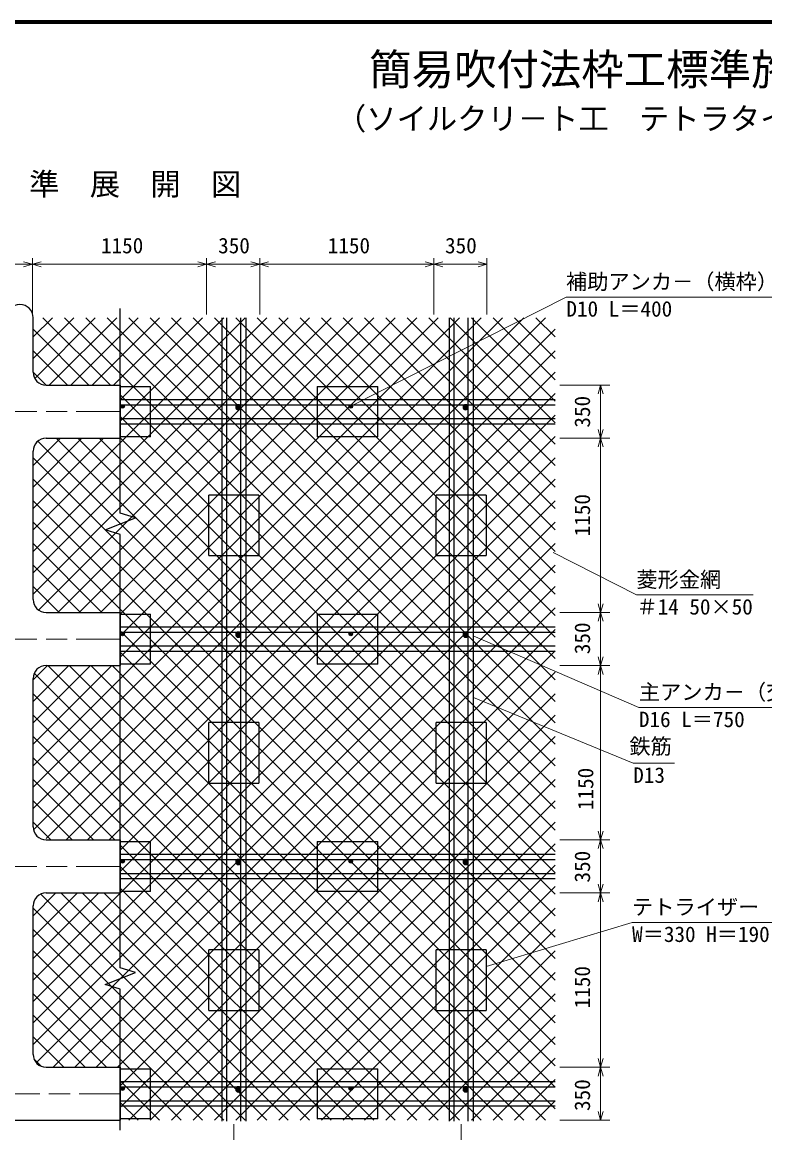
# Model space of a CAD drawing. Units: millimetres, scale not verified. Extents: x 400 to 16400, y 400 to 11650.
# Drawn here: x 4691 to 9592, y 4153 to 11480 of the extents above; entities that cross this region are included whole.
import ezdxf
from ezdxf.enums import TextEntityAlignment as Align

# ---------------------------------------------------------------- set-up
doc = ezdxf.new("R2010")
doc.units = ezdxf.units.MM
doc.header["$LTSCALE"] = 40
doc.linetypes.add('CHAIN', pattern=[18.5, 12, -1.5, 3.5, -1.5])
for name, color, linetype, lineweight in [('C-BMK', 2, 'CHAIN', 13), ('C-STR', 1, 'Continuous', 25), ('C-STR-DIM', 1, 'Continuous', 13), ('C-STR-HTXT', 1, 'Continuous', 13), ('C-TTL', 2, 'Continuous', 70)]:
    doc.layers.add(name, color=color, linetype=linetype, lineweight=lineweight)
doc.layers.add('C-TTL-TXT', color=7, linetype='Continuous')
doc.styles.add('ＭＳ ゴシック', font='')
doc.styles.get('ＭＳ ゴシック').set_extended_font_data('MS Gothic')

msp = doc.modelspace()

# ---------------------------------------------------------------- linework, layer by layer
at = {"layer": 'C-BMK'}
for p, q in [((1348.68, 8910.67), (5338.68, 8910.67)), ((1348.68, 7410.67), (5338.68, 7410.67)), ((1348.68, 5910.67), (5338.68, 5910.67)), ((1367.46, 4410.67), (5338.68, 4410.67))]:
    msp.add_line(p, q, dxfattribs=at)
at = {"layer": 'C-STR', "color": 7}
for p, q in [((4763.68, 9170.67), (4763.68, 9530.67)), ((5338.68, 8240.67), (5338.68, 9590.67)), ((6008.68, 9530.67), (6008.68, 4230.67)), ((6042.68, 4230.67), (6042.68, 9530.67)), ((6134.68, 4230.67), (6134.68, 9530.67)), ((6168.68, 4230.67), (6168.68, 9530.67)), ((7508.68, 9530.67), (7508.68, 4230.67)), ((7542.68, 4230.67), (7542.68, 9530.67)), ((7634.68, 4230.67), (7634.68, 9530.67)), ((7668.68, 4230.67), (7668.68, 9530.67)), ((4848.68, 9085.67), (5338.68, 9085.67)), ((5338.68, 8990.67), (8208.68, 8990.67)), ((5338.68, 8956.67), (8208.68, 8956.67)), ((5338.68, 8864.67), (8208.68, 8864.67)), ((5338.68, 8830.67), (8208.68, 8830.67)), ((4848.68, 8735.67), (5338.68, 8735.67)), ((4763.68, 7670.67), (4763.68, 8650.67)), ((5238.68, 8130.67), (5438.68, 8210.67)), ((5438.68, 8210.67), (5338.68, 8240.67)), ((5338.68, 8100.67), (5238.68, 8130.67)), ((5338.68, 5240.67), (5338.68, 8100.67)), ((4848.68, 7585.67), (5338.68, 7585.67)), ((5338.68, 7490.67), (8208.68, 7490.67)), ((5338.68, 7456.67), (8208.68, 7456.67)), ((5338.68, 7364.67), (8208.68, 7364.67)), ((5338.68, 7330.67), (8208.68, 7330.67)), ((4848.68, 7235.67), (5338.68, 7235.67)), ((4763.68, 6170.67), (4763.68, 7150.67)), ((4848.68, 6085.67), (5338.68, 6085.67)), ((5338.68, 5990.67), (8208.68, 5990.67)), ((5338.68, 5956.67), (8208.68, 5956.67)), ((5338.68, 5864.67), (8208.68, 5864.67)), ((5338.68, 5830.67), (8208.68, 5830.67)), ((4848.68, 5735.67), (5338.68, 5735.67)), ((6638.68, 5740.72), (6638.68, 5740.67)), ((4763.68, 4670.67), (4763.68, 5650.67)), ((5238.68, 5130.67), (5438.68, 5210.67)), ((5438.68, 5210.67), (5338.68, 5240.67)), ((5338.68, 5100.67), (5238.68, 5130.67)), ((5338.68, 4170.67), (5338.68, 5100.67)), ((4848.68, 4585.67), (5338.68, 4585.67)), ((5338.68, 4490.67), (8208.68, 4490.67)), ((5338.68, 4456.67), (8208.68, 4456.67)), ((5338.68, 4364.67), (8208.68, 4364.67)), ((5338.68, 4330.67), (8208.68, 4330.67)), ((1413.68, 4235.67), (5338.68, 4235.67))]:
    msp.add_line(p, q, dxfattribs=at)
at = {"layer": 'C-STR'}
for p, q in [((4763.68, 6574.89), (7719.47, 9530.67)), ((6163.83, 9530.67), (4763.68, 8130.52)), ((4763.68, 7989.1), (6305.25, 9530.67)), ((6446.68, 9530.67), (4763.68, 7847.68)), ((4763.68, 7706.26), (6588.1, 9530.67)), ((7860.89, 9530.67), (4763.68, 6433.46)), ((4763.68, 6292.04), (8002.31, 9530.67)), ((4763.68, 9403.31), (4891.04, 9530.67)), ((5032.46, 9530.67), (4763.68, 9261.89)), ((8143.73, 9530.67), (4765.63, 6152.57)), ((4773.75, 9130.54), (5173.88, 9530.67)), ((6729.52, 9530.67), (4799.91, 7601.06)), ((4828.63, 9530.67), (5273.63, 9085.67)), ((5315.31, 9530.67), (4870.31, 9085.67)), ((4925.94, 7585.67), (6870.94, 9530.67)), ((8208.68, 6292.04), (4970.05, 9530.67)), ((5011.73, 9085.67), (5456.73, 9530.67)), ((7012.36, 9530.67), (5067.36, 7585.67)), ((5111.47, 9530.67), (8208.68, 6433.46)), ((5598.15, 9530.67), (5152.15, 9084.67)), ((5208.78, 7585.67), (7153.78, 9530.67)), ((8208.68, 6574.89), (5252.9, 9530.67)), ((5294.57, 9085.67), (5739.57, 9530.67)), ((7578.05, 9530.67), (5337.68, 7290.31)), ((7295.2, 9530.67), (5338.68, 7574.15)), ((5338.68, 7432.73), (7436.63, 9530.67)), ((5880.99, 9530.67), (5338.68, 8988.36)), ((5338.68, 8846.94), (6022.41, 9530.67)), ((5394.32, 9530.67), (8208.68, 6716.31)), ((8208.68, 6857.73), (5535.74, 9530.67)), ((5677.16, 9530.67), (8208.68, 6999.15)), ((8208.68, 7140.57), (5818.58, 9530.67)), ((5960, 9530.67), (8208.68, 7281.99)), ((8208.68, 7423.41), (6101.42, 9530.67)), ((6242.84, 9530.67), (8208.68, 7564.83)), ((8208.68, 7706.26), (6384.27, 9530.67)), ((6525.69, 9530.67), (8208.68, 7847.68)), ((8208.68, 7989.1), (6667.11, 9530.67)), ((6808.53, 9530.67), (8208.68, 8130.52)), ((8208.68, 8271.94), (6949.95, 9530.67)), ((7091.37, 9530.67), (8208.68, 8413.36)), ((8208.68, 8554.78), (7232.79, 9530.67)), ((7374.22, 9530.67), (8208.68, 8696.21)), ((8208.68, 8837.63), (7515.64, 9530.67)), ((7657.06, 9530.67), (8208.68, 8979.05)), ((8208.68, 9120.47), (7798.48, 9530.67)), ((7939.9, 9530.67), (8208.68, 9261.89)), ((8208.68, 9403.31), (8081.32, 9530.67)), ((5132.21, 9085.67), (4763.68, 9454.2)), ((4848.68, 6094.2), (8208.68, 9454.2)), ((4763.68, 9312.78), (4990.79, 9085.67)), ((8208.68, 9312.78), (4981.57, 6085.67)), ((4849.37, 9085.67), (4763.68, 9171.36)), ((5123, 6085.67), (8208.68, 9171.36)), ((5338.68, 9085.67), (5338.68, 8735.67)), ((8208.68, 9029.94), (5264.42, 6085.67)), ((5338.68, 9020.62), (8208.68, 6150.62)), ((5338.68, 6018.51), (8208.68, 8888.51)), ((8208.68, 6009.2), (5338.68, 8879.2)), ((4763.68, 8271.94), (5228.41, 8736.67)), ((4763.68, 8554.78), (4944.57, 8735.67)), ((5085.99, 8735.67), (4763.68, 8413.36)), ((8208.68, 5443.51), (4916.52, 8735.67)), ((5057.95, 8735.67), (8208.68, 5584.94)), ((8208.68, 5726.36), (5199.37, 8735.67)), ((8208.68, 8747.09), (5338.68, 5877.09)), ((5338.68, 8737.78), (8208.68, 5867.78)), ((4794.56, 8716.21), (8208.68, 5302.09)), ((4763.68, 5160.67), (8208.68, 8605.67)), ((8208.68, 5160.67), (4763.68, 8605.67)), ((4763.68, 8464.25), (8208.68, 5019.25)), ((8208.68, 8464.25), (4763.68, 5019.25)), ((8208.68, 4877.83), (4763.68, 8322.83)), ((4763.68, 4877.83), (8208.68, 8322.83)), ((4763.68, 8181.41), (8208.68, 4736.41)), ((8208.68, 8181.41), (4763.68, 4736.41)), ((5218, 7585.67), (4763.68, 8039.99)), ((4784.1, 4615.41), (8208.68, 8039.99)), ((4763.68, 7898.56), (5076.58, 7585.67)), ((8208.68, 7898.56), (4895.29, 4585.17)), ((4935.15, 7585.67), (4763.68, 7757.14)), ((5036.21, 4584.67), (8208.68, 7757.14)), ((8208.68, 7615.72), (5178.63, 4585.67)), ((5338.68, 7585.67), (5338.68, 7235.67)), ((5320.05, 4585.67), (8208.68, 7474.3)), ((8208.68, 4594.99), (5338.68, 7464.99)), ((8208.68, 7332.88), (5338.68, 4462.88)), ((5338.68, 7323.56), (8208.68, 4453.56)), ((4763.68, 6857.73), (5141.63, 7235.67)), ((5283.05, 7235.67), (4763.68, 6716.31)), ((5000.2, 7235.67), (4763.68, 6999.15)), ((4763.68, 7140.57), (4858.24, 7235.13)), ((7719.47, 4235.67), (4770.68, 7184.46)), ((4860.89, 7235.67), (7860.89, 4235.67)), ((8002.31, 4235.67), (5002.31, 7235.67)), ((5143.73, 7235.67), (8143.73, 4235.67)), ((8208.68, 4312.14), (5285.15, 7235.67)), ((5337.68, 4320.46), (8208.68, 7191.46)), ((4763.68, 7050.04), (7578.05, 4235.67)), ((8208.68, 7050.04), (5394.32, 4235.67)), ((7436.63, 4235.67), (4763.68, 6908.62)), ((5535.74, 4235.67), (8208.68, 6908.62)), ((4763.68, 6767.19), (7295.2, 4235.67)), ((8208.68, 6767.19), (5677.16, 4235.67)), ((5303.78, 6085.67), (4763.68, 6625.77)), ((5818.58, 4235.67), (8208.68, 6625.77)), ((4763.68, 6484.35), (5162.36, 6085.67)), ((8208.68, 6484.35), (5960, 4235.67)), ((5020.94, 6085.67), (4763.68, 6342.93)), ((6101.42, 4235.67), (8208.68, 6342.93)), ((4763.68, 6201.51), (4879.52, 6085.67)), ((8208.68, 6201.51), (6242.84, 4235.67)), ((5338.68, 6085.67), (5338.68, 5735.67)), ((7153.78, 4235.67), (5338.68, 6050.77)), ((6384.27, 4235.67), (8208.68, 6060.09)), ((5337.36, 5910.67), (7012.36, 4235.67)), ((8208.68, 5918.67), (6525.69, 4235.67)), ((4763.68, 5443.51), (5055.84, 5735.67)), ((5197.26, 5735.67), (4763.68, 5302.09)), ((4914.42, 5735.67), (4763.68, 5584.94)), ((6305.25, 4235.67), (4812.07, 5728.85)), ((4946.68, 5735.67), (6446.68, 4235.67)), ((6588.1, 4235.67), (5088.1, 5735.67)), ((5229.52, 5735.67), (6729.52, 4235.67)), ((6870.94, 4235.67), (5338.68, 5767.93)), ((6667.11, 4235.67), (8208.68, 5777.24)), ((4763.68, 5635.82), (6163.83, 4235.67)), ((8208.68, 5635.82), (6808.53, 4235.67)), ((6022.41, 4235.67), (4763.68, 5494.4)), ((6949.95, 4235.67), (8208.68, 5494.4)), ((4763.68, 5352.98), (5880.99, 4235.67)), ((8208.68, 5352.98), (7091.37, 4235.67)), ((5739.57, 4235.67), (4763.68, 5211.56)), ((7232.79, 4235.67), (8208.68, 5211.56)), ((4763.68, 5070.14), (5248.15, 4585.67)), ((8208.68, 5070.14), (7374.22, 4235.67)), ((5106.23, 4586.17), (4763.68, 4928.72)), ((7515.64, 4235.67), (8208.68, 4928.72)), ((4763.68, 4787.3), (4965.31, 4585.67)), ((8208.68, 4787.3), (7657.06, 4235.67)), ((4818.25, 4591.31), (4769.32, 4640.24)), ((7798.48, 4235.67), (8208.68, 4645.87)), ((5338.68, 4585.67), (5338.68, 4235.67)), ((5338.68, 4495.14), (5598.15, 4235.67)), ((8208.68, 4504.45), (7939.9, 4235.67)), ((5456.73, 4235.67), (5338.68, 4353.72)), ((8081.32, 4235.67), (8208.68, 4363.03))]:
    msp.add_line(p, q, dxfattribs=at)
at = {"layer": 'C-STR', "color": 6}
for p, q in [((5338.68, 9075.67), (5538.68, 9075.67)), ((5538.68, 8745.67), (5538.68, 9075.67)), ((6638.68, 9075.67), (7038.68, 9075.67)), ((6638.68, 9075.67), (6638.68, 8745.67)), ((7038.68, 8745.67), (7038.68, 9075.67)), ((5538.68, 8745.67), (5338.68, 8745.67)), ((7038.68, 8745.67), (6638.68, 8745.67)), ((6638.68, 8740.72), (6638.68, 8740.67)), ((6253.68, 8360.67), (5923.68, 8360.67)), ((5923.68, 7960.67), (5923.68, 8360.67)), ((6253.68, 8360.67), (6253.68, 7960.67)), ((7753.68, 8360.67), (7423.68, 8360.67)), ((7423.68, 7960.67), (7423.68, 8360.67)), ((7753.68, 8360.67), (7753.68, 7960.67)), ((5923.68, 7960.67), (6253.68, 7960.67)), ((7423.68, 7960.67), (7753.68, 7960.67)), ((5338.68, 7575.67), (5538.68, 7575.67)), ((5538.68, 7245.67), (5538.68, 7575.67)), ((6638.68, 7575.67), (7038.68, 7575.67)), ((6638.68, 7575.67), (6638.68, 7245.67)), ((7038.68, 7245.67), (7038.68, 7575.67)), ((5538.68, 7245.67), (5338.68, 7245.67)), ((7038.68, 7245.67), (6638.68, 7245.67)), ((6638.68, 7240.72), (6638.68, 7240.67)), ((6253.68, 6860.67), (5923.68, 6860.67)), ((5923.68, 6460.67), (5923.68, 6860.67)), ((6253.68, 6860.67), (6253.68, 6460.67)), ((7753.68, 6860.67), (7423.68, 6860.67)), ((7423.68, 6460.67), (7423.68, 6860.67)), ((7753.68, 6860.67), (7753.68, 6460.67)), ((5923.68, 6460.67), (6253.68, 6460.67)), ((7423.68, 6460.67), (7753.68, 6460.67)), ((5338.68, 6075.67), (5538.68, 6075.67)), ((5538.68, 5745.67), (5538.68, 6075.67)), ((6638.68, 6075.67), (7038.68, 6075.67)), ((6638.68, 6075.67), (6638.68, 5745.67)), ((7038.68, 5745.67), (7038.68, 6075.67)), ((5538.68, 5745.67), (5338.68, 5745.67)), ((7038.68, 5745.67), (6638.68, 5745.67)), ((6253.68, 5360.67), (5923.68, 5360.67)), ((5923.68, 4960.67), (5923.68, 5360.67)), ((6253.68, 5360.67), (6253.68, 4960.67)), ((7753.68, 5360.67), (7423.68, 5360.67)), ((7423.68, 4960.67), (7423.68, 5360.67)), ((7753.68, 5360.67), (7753.68, 4960.67)), ((5923.68, 4960.67), (6253.68, 4960.67)), ((7423.68, 4960.67), (7753.68, 4960.67)), ((5338.68, 4575.67), (5538.68, 4575.67)), ((5538.68, 4245.67), (5538.68, 4575.67)), ((6638.68, 4575.67), (7038.68, 4575.67)), ((6638.68, 4575.67), (6638.68, 4245.67)), ((7038.68, 4245.67), (7038.68, 4575.67)), ((5538.68, 4245.67), (5338.68, 4245.67)), ((7038.68, 4245.67), (6638.68, 4245.67)), ((6638.68, 4240.72), (6638.68, 4240.67))]:
    msp.add_line(p, q, dxfattribs=at)
at = {"layer": 'C-STR', "color": 7}
for centre, radius in [((5353.98, 8944.67), 12), ((5353.98, 8944.67), 12), ((5353.98, 8944.67), 8), ((5353.98, 8944.67), 3), ((5353.98, 8944.67), 3), ((6117.68, 8939.67), 12), ((6117.68, 8939.67), 8), ((6117.68, 8939.67), 3), ((6859.68, 8944.67), 12), ((6859.68, 8944.67), 12), ((6859.68, 8944.67), 8), ((6859.68, 8944.67), 3), ((6859.68, 8944.67), 3), ((7617.68, 8939.67), 12), ((7617.68, 8939.67), 8), ((7617.68, 8939.67), 3), ((5353.98, 7444.67), 12), ((5353.98, 7444.67), 12), ((5353.98, 7444.67), 8), ((5353.98, 7444.67), 3), ((5353.98, 7444.67), 3), ((6117.68, 7439.67), 12), ((6117.68, 7439.67), 8), ((6117.68, 7439.67), 3), ((6859.68, 7444.67), 12), ((6859.68, 7444.67), 12), ((6859.68, 7444.67), 8), ((6859.68, 7444.67), 3), ((6859.68, 7444.67), 3), ((7617.68, 7439.67), 12), ((7617.68, 7439.67), 8), ((7617.68, 7439.67), 3), ((5353.98, 5944.67), 12), ((5353.98, 5944.67), 12), ((5353.98, 5944.67), 8), ((5353.98, 5944.67), 3), ((5353.98, 5944.67), 3), ((6117.68, 5939.67), 12), ((6117.68, 5939.67), 8), ((6117.68, 5939.67), 3), ((6859.68, 5944.67), 12), ((6859.68, 5944.67), 12), ((6859.68, 5944.67), 8), ((6859.68, 5944.67), 3), ((6859.68, 5944.67), 3), ((7617.68, 5939.67), 12), ((7617.68, 5939.67), 8), ((7617.68, 5939.67), 3), ((5353.98, 4444.67), 12), ((5353.98, 4444.67), 12), ((5353.98, 4444.67), 8), ((5353.98, 4444.67), 3), ((5353.98, 4444.67), 3), ((6117.68, 4439.67), 12), ((6117.68, 4439.67), 8), ((6117.68, 4439.67), 3), ((6859.68, 4444.67), 12), ((6859.68, 4444.67), 12), ((6859.68, 4444.67), 8), ((6859.68, 4444.67), 3), ((6859.68, 4444.67), 3), ((7617.68, 4439.67), 12), ((7617.68, 4439.67), 8), ((7617.68, 4439.67), 3)]:
    msp.add_circle(centre, radius, dxfattribs=at)
for centre, radius, start, end in [((4676.18, 9530.67), 87.5, 359.99992, 179.99992), ((4848.68, 9170.67), 85, 180, 270), ((6117.68, 8939.67), 17, 0.00001, 179.99999), ((6117.68, 8939.67), 17, 180.00001, 359.99999), ((7617.68, 8939.67), 17, 0.00001, 179.99999), ((7617.68, 8939.67), 17, 180.00001, 359.99999), ((4848.68, 8650.67), 85, 90, 180), ((4848.68, 7670.67), 85, 180, 270), ((6117.68, 7439.67), 17, 0.00001, 179.99999), ((6117.68, 7439.67), 17, 180.00001, 359.99999), ((7617.68, 7439.67), 17, 0.00001, 179.99999), ((7617.68, 7439.67), 17, 180.00001, 359.99999), ((4848.68, 7150.67), 85, 90, 180), ((4848.68, 6170.67), 85, 180, 270), ((6117.68, 5939.67), 17, 0.00001, 179.99999), ((6117.68, 5939.67), 17, 180.00001, 359.99999), ((7617.68, 5939.67), 17, 0.00001, 179.99999), ((7617.68, 5939.67), 17, 180.00001, 359.99999), ((4848.68, 5650.67), 85, 90, 180), ((4848.68, 4670.67), 85, 180, 270), ((6117.68, 4439.67), 17, 0.00001, 179.99999), ((6117.68, 4439.67), 17, 180.00001, 359.99999), ((7617.68, 4439.67), 17, 0.00001, 179.99999), ((7617.68, 4439.67), 17, 180.00001, 359.99999)]:
    msp.add_arc(centre, radius, start, end, dxfattribs=at)
at = {"layer": 'C-STR-DIM'}
for p, q in [((4758.68, 9882.67), (4700.73, 9898.2)), ((4758.68, 9550.67), (4758.68, 9922.67)), ((4758.68, 9882.67), (4816.64, 9898.2)), ((5908.68, 9882.67), (5850.73, 9898.2)), ((5908.68, 9550.67), (5908.68, 9922.67)), ((5908.68, 9882.67), (5966.64, 9898.2)), ((6258.68, 9882.67), (6200.73, 9898.2)), ((6258.68, 9550.67), (6258.68, 9922.67)), ((6258.68, 9882.67), (6316.64, 9898.2)), ((7408.68, 9882.67), (7350.73, 9898.2)), ((7408.68, 9550.67), (7408.68, 9922.67)), ((7408.68, 9882.67), (7466.64, 9898.2)), ((7758.68, 9882.67), (7700.73, 9898.2)), ((7758.68, 9550.67), (7758.68, 9922.67)), ((4408.68, 9882.67), (4758.68, 9882.67)), ((4758.68, 9882.67), (4700.73, 9867.14)), ((4758.68, 9882.67), (4816.64, 9867.14)), ((4758.68, 9882.67), (5908.68, 9882.67)), ((5908.68, 9882.67), (5850.73, 9867.14)), ((5908.68, 9882.67), (5966.64, 9867.14)), ((5908.68, 9882.67), (6258.68, 9882.67)), ((6258.68, 9882.67), (6200.73, 9867.14)), ((6258.68, 9882.67), (6316.64, 9867.14)), ((6258.68, 9882.67), (7408.68, 9882.67)), ((7408.68, 9882.67), (7350.73, 9867.14)), ((7408.68, 9882.67), (7466.64, 9867.14)), ((7408.68, 9882.67), (7758.68, 9882.67)), ((7758.68, 9882.67), (7700.73, 9867.14)), ((8238.68, 9085.67), (8568.68, 9085.67)), ((8508.68, 9085.67), (8493.15, 9027.72)), ((8508.68, 9085.67), (8524.21, 9027.72)), ((8508.68, 9085.67), (8508.68, 8735.67)), ((8508.68, 8735.67), (8493.15, 8793.63)), ((8508.68, 8735.67), (8524.21, 8793.63)), ((8238.68, 8735.67), (8568.68, 8735.67)), ((8508.68, 8735.67), (8493.15, 8677.72)), ((8508.68, 8735.67), (8524.21, 8677.72)), ((8508.68, 8735.67), (8508.68, 7585.67)), ((8508.68, 8735.67), (8508.68, 7585.67)), ((8508.68, 8735.67), (8508.68, 7585.67)), ((8508.68, 7585.67), (8493.15, 7643.63)), ((8508.68, 7585.67), (8524.21, 7643.63)), ((8238.68, 7585.67), (8568.68, 7585.67)), ((8508.68, 7585.67), (8493.15, 7527.72)), ((8508.68, 7585.67), (8524.21, 7527.72)), ((8508.68, 7585.67), (8508.68, 7235.67)), ((8508.68, 7235.67), (8493.15, 7293.63)), ((8508.68, 7235.67), (8524.21, 7293.63)), ((8238.68, 7235.67), (8568.68, 7235.67)), ((8508.68, 7235.67), (8493.15, 7177.72)), ((8508.68, 7235.67), (8524.21, 7177.72)), ((8508.68, 7235.67), (8508.68, 6085.67)), ((8508.68, 7235.67), (8508.68, 6085.67)), ((8508.68, 7235.67), (8508.68, 6085.67)), ((8238.68, 6085.67), (8568.68, 6085.67)), ((8508.68, 6085.67), (8493.15, 6143.63)), ((8508.68, 6085.67), (8493.15, 6027.72)), ((8508.68, 6085.67), (8524.21, 6143.63)), ((8508.68, 6085.67), (8524.21, 6027.72)), ((8508.68, 6085.67), (8508.68, 5735.67)), ((8508.68, 5735.67), (8493.15, 5793.63)), ((8508.68, 5735.67), (8524.21, 5793.63)), ((8238.68, 5735.67), (8568.68, 5735.67)), ((8508.68, 5735.67), (8493.15, 5677.72)), ((8508.68, 5735.67), (8524.21, 5677.72)), ((8508.68, 5735.67), (8508.68, 4585.67)), ((8508.68, 5735.67), (8508.68, 4585.67)), ((8508.68, 5735.67), (8508.68, 4585.67)), ((8508.68, 4585.67), (8493.15, 4643.63)), ((8508.68, 4585.67), (8524.21, 4643.63)), ((8238.68, 4585.67), (8568.68, 4585.67)), ((8508.68, 4585.67), (8493.15, 4527.72)), ((8508.68, 4585.67), (8524.21, 4527.72)), ((8508.68, 4585.67), (8508.68, 4235.67)), ((8508.68, 4235.67), (8493.15, 4293.63)), ((8508.68, 4235.67), (8524.21, 4293.63)), ((6088.68, 4210.67), (6088.68, 3895.67)), ((6088.68, 4200.67), (6088.68, 3875.67)), ((7588.68, 4210.67), (7588.68, 3895.67)), ((8238.68, 4235.67), (8568.68, 4235.67))]:
    msp.add_line(p, q, dxfattribs=at)
at = {"layer": 'C-STR-HTXT'}
for p, q in [((8280.04, 9666.66), (6869.27, 8951.89)), ((8280.04, 9666.66), (9680.04, 9666.66)), ((8194.67, 7981.22), (8744.67, 7701.22)), ((8744.67, 7701.22), (9514.67, 7701.22)), ((7666.98, 7432.26), (8761.04, 6958.66)), ((7668.68, 7024.59), (8723.68, 6590.96)), ((8761.04, 6958.66), (10021.04, 6958.66)), ((8723.68, 6590.96), (8996.18, 6590.96)), ((7753.68, 5249.68), (8716.18, 5541.17)), ((8716.18, 5541.17), (10116.18, 5541.17))]:
    msp.add_line(p, q, dxfattribs=at)
at = {"layer": 'C-TTL'}
msp.add_lwpolyline([(400, 400), (16400, 400), (16400, 11480), (400, 11480)], close=True, dxfattribs=at)

# ---------------------------------------------------------------- texts
at = {"layer": 'C-STR-DIM', "color": 7, "style": 'ＭＳ ゴシック'}
for s, p in [('1150', (5211.3, 9924.44)), ('350', (5984.44, 9924.44)), ('1150', (6707.76, 9924.44)), ('350', (7481.76, 9924.44))]:
    msp.add_text(s, height=102.6, dxfattribs=at).set_placement(p, align=Align.BOTTOM_LEFT)
for s, p in [('350', (8469.5, 8805.37)), ('1150', (8469.5, 8087.95)), ('350', (8469.5, 7310.67)), ('1150', (8491, 6282.07)), ('350', (8469.5, 5804.17)), ('1150', (8469.5, 4974.07)), ('350', (8469.5, 4297.07))]:
    msp.add_text(s, height=102.6, rotation=90, dxfattribs=at).set_placement(p, align=Align.BOTTOM_LEFT)
at = {"layer": 'C-STR-HTXT', "color": 7, "style": 'ＭＳ ゴシック'}
for s, p in [('補助アンカ－（横枠）', (8280.04, 9686.66)), ('D10 L＝400', (8282.62, 9506.82)), ('菱形金網', (8744.67, 7721.22)), ('＃14 50×50', (8744.67, 7541.22)), ('主アンカ－（交点）', (8761.04, 6978.66)), ('D16 L＝750', (8761.04, 6798.66)), ('鉄筋', (8698.28, 6620.96)), ('D13', (8723.68, 6430.96)), ('テトライザー', (8716.18, 5561.17)), ('W＝330 H＝190 L＝400', (8716.18, 5381.17))]:
    msp.add_text(s, height=102.6, dxfattribs=at).set_placement(p, align=Align.BOTTOM_LEFT)
at = {"layer": 'C-TTL-TXT', "color": 3, "style": 'ＭＳ ゴシック'}
for s, height, p in [('簡易吹付法枠工標準施工図', 205.3, (8661.01, 11004.61)), ('（ソイルクリ－ト工\u3000テトラタイプ1500）', 146.6, (8661.01, 10726.84))]:
    msp.add_text(s, height=height, dxfattribs=at).set_placement(p, align=Align.BOTTOM_CENTER)
at = {"layer": 'C-TTL-TXT', "style": 'ＭＳ ゴシック'}
msp.add_text('標\u3000準\u3000展\u3000開\u3000図', height=146.6, dxfattribs=at).set_placement((4337.71, 10294.72), align=Align.BOTTOM_LEFT)

doc.saveas('drawing.dxf')
